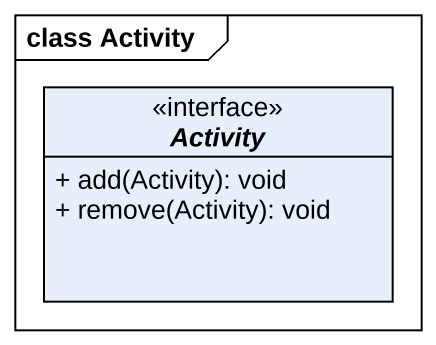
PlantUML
@startuml
mainframe class Activity
hide circle
hide empty members
skinparam classAttributeIconSize 0
interface Activity {
  + add(Activity): void
  + remove(Activity): void
}
@enduml
